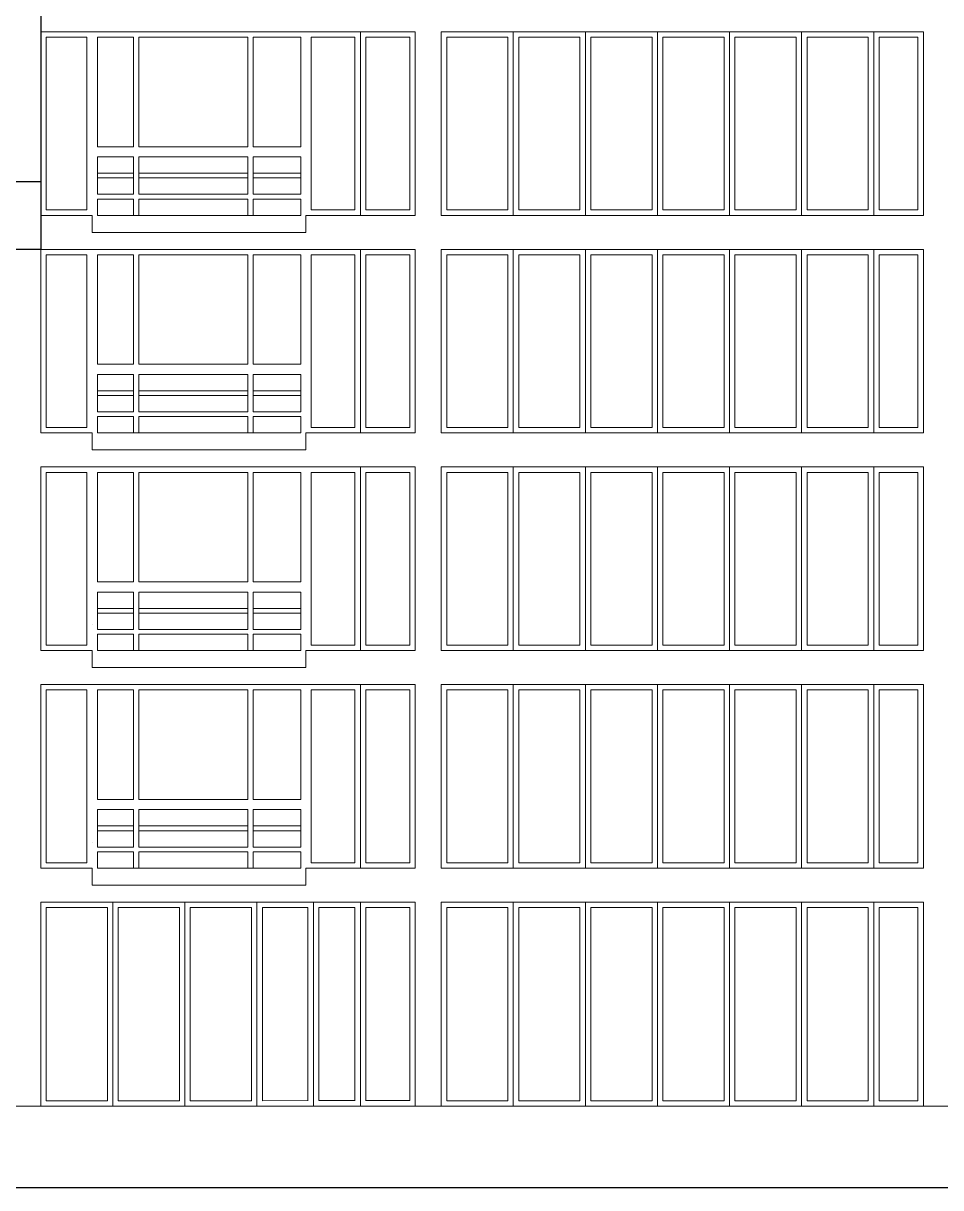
# Model space of a CAD drawing. Header units: millimetres. Extents: x -689206 to 4969298, y -1019800 to 703299.
# Drawn here: x 738165 to 751656, y -742291 to -725166 of the extents above; entities that cross this region are included whole.
import ezdxf

# ---------------------------------------------------------------- set-up
doc = ezdxf.new("R2010")
doc.units = ezdxf.units.MM
doc.layers.add('РАЗМЕРЫ', color=7, linetype='Continuous', lineweight=9)

msp = doc.modelspace()

# ---------------------------------------------------------------- linework, layer by layer
at = {"layer": 'РАЗМЕРЫ', "lineweight": 30, "ltscale": 35}
for p, q in [((738420.7, -720891.3), (738420.7, -728491.3)), ((729698.7, -727491.3), (738420.7, -727491.3)), ((738420.7, -728491.3), (729190.8, -728491.3)), ((767512.8, -742291.3), (729190.8, -742291.3))]:
    msp.add_line(p, q, dxfattribs=at)
at = {"layer": 'РАЗМЕРЫ', "lineweight": 5, "ltscale": 35}
for p, q in [((738420.7, -727991.3), (738420.7, -725291.3)), ((738420.7, -725291.3), (743927.7, -725291.3)), ((738500.7, -727911.3), (738500.7, -725371.3)), ((738500.7, -725371.3), (739097.4, -725371.3)), ((739097.4, -725371.3), (739097.4, -727911.3)), ((739257.4, -726981), (739257.4, -725371.3)), ((739786.1, -725371.3), (739257.4, -725371.3)), ((739786.1, -726981), (739786.1, -725371.3)), ((739866.1, -725371.3), (739866.1, -726981)), ((741466.1, -725371.3), (739866.1, -725371.3)), ((741466.1, -726981), (741466.1, -725371.3)), ((741546.1, -725371.3), (741546.1, -726981)), ((742247.4, -725371.3), (741546.1, -725371.3)), ((742247.4, -726981), (742247.4, -725371.3)), ((742397.4, -727911.3), (742397.4, -725371.3)), ((742397.4, -725371.3), (743042.6, -725371.3)), ((743042.6, -727911.3), (743042.6, -725371.3)), ((743122.6, -727991.3), (743122.6, -725291.3)), ((743202.6, -725371.3), (743847.7, -725371.3)), ((743202.6, -725371.3), (743202.6, -727911.3)), ((743847.7, -725371.3), (743847.7, -727911.3)), ((743927.7, -725291.3), (743927.7, -727991.3)), ((744310.7, -725291.3), (744310.7, -727991.3)), ((744310.7, -725291.3), (751400.7, -725291.3)), ((744390.7, -725371.3), (744390.7, -727911.3)), ((744390.7, -725371.3), (745290.7, -725371.3)), ((745290.7, -725371.3), (745290.7, -727911.3)), ((745290.7, -727911.3), (745290.7, -725371.3)), ((745290.7, -727911.3), (745290.7, -725371.3)), ((745370.7, -727911.3), (745370.7, -725291.3)), ((745370.7, -725291.3), (745370.7, -727991.3)), ((745370.7, -727991.3), (745370.7, -725291.3)), ((745450.7, -727911.3), (745450.7, -725371.3)), ((745450.7, -725371.3), (746350.7, -725371.3)), ((746350.7, -725371.3), (746350.7, -727911.3)), ((746350.7, -725371.3), (746350.7, -727911.3)), ((746350.7, -727911.3), (746350.7, -725371.3)), ((746350.7, -727911.3), (746350.7, -725371.3)), ((746430.7, -727911.3), (746430.7, -725291.3)), ((746430.7, -725291.3), (746430.7, -727991.3)), ((746430.7, -727991.3), (746430.7, -725291.3)), ((746510.7, -727911.3), (746510.7, -725371.3)), ((746510.7, -725371.3), (747410.7, -725371.3)), ((747410.7, -725371.3), (747410.7, -727911.3)), ((747410.7, -725371.3), (747410.7, -727911.3)), ((747410.7, -725371.3), (747410.7, -727911.3)), ((747410.7, -727911.3), (747410.7, -725371.3)), ((747410.7, -727911.3), (747410.7, -725371.3)), ((747490.7, -727911.3), (747490.7, -725291.3)), ((747490.7, -725291.3), (747490.7, -727991.3)), ((747490.7, -727991.3), (747490.7, -725291.3)), ((747570.7, -727911.3), (747570.7, -725371.3)), ((747570.7, -725371.3), (748470.7, -725371.3)), ((748470.7, -725371.3), (748470.7, -727911.3)), ((748470.7, -725371.3), (748470.7, -727911.3)), ((748470.7, -725371.3), (748470.7, -727911.3)), ((748470.7, -725371.3), (748470.7, -727911.3)), ((748470.7, -727911.3), (748470.7, -725371.3)), ((748470.7, -727911.3), (748470.7, -725371.3)), ((748550.7, -727911.3), (748550.7, -725291.3)), ((748550.7, -725291.3), (748550.7, -727991.3)), ((748550.7, -727991.3), (748550.7, -725291.3)), ((748630.7, -727911.3), (748630.7, -725371.3)), ((748630.7, -725371.3), (749530.7, -725371.3)), ((749530.7, -725371.3), (749530.7, -727911.3)), ((749530.7, -725371.3), (749530.7, -727911.3)), ((749530.7, -725371.3), (749530.7, -727911.3)), ((749530.7, -725371.3), (749530.7, -727911.3)), ((749530.7, -725371.3), (749530.7, -727911.3)), ((749530.7, -727911.3), (749530.7, -725371.3)), ((749530.7, -727911.3), (749530.7, -725371.3)), ((749610.7, -727911.3), (749610.7, -725291.3)), ((749610.7, -725291.3), (749610.7, -727991.3)), ((749610.7, -727991.3), (749610.7, -725291.3)), ((749690.7, -727911.3), (749690.7, -725371.3)), ((749690.7, -725371.3), (750590.7, -725371.3)), ((750590.7, -725371.3), (750590.7, -727911.3)), ((750590.7, -725371.3), (750590.7, -727911.3)), ((750590.7, -725371.3), (750590.7, -727911.3)), ((750590.7, -725371.3), (750590.7, -727911.3)), ((750590.7, -725371.3), (750590.7, -727911.3)), ((750590.7, -725371.3), (750590.7, -727911.3)), ((750590.7, -727911.3), (750590.7, -725371.3)), ((750590.7, -727911.3), (750590.7, -725371.3)), ((750670.7, -727911.3), (750670.7, -725291.3)), ((750670.7, -725291.3), (750670.7, -727991.3)), ((750670.7, -727991.3), (750670.7, -725291.3)), ((750750.7, -727911.3), (750750.7, -725371.3)), ((750750.7, -725371.3), (751320.7, -725371.3)), ((751320.7, -727911.3), (751320.7, -725371.3)), ((751400.7, -725291.3), (751400.7, -727991.3)), ((739786.1, -726981), (739257.4, -726981)), ((741466.1, -726981), (739866.1, -726981)), ((742247.4, -726981), (741546.1, -726981)), ((739257.4, -727681), (739257.4, -727131)), ((739257.4, -727371), (739257.4, -727131)), ((739257.4, -727131), (739786.1, -727131)), ((739786.1, -727681), (739786.1, -727131)), ((739866.1, -727131), (739866.1, -727681)), ((739866.1, -727131), (741466.1, -727131)), ((741466.1, -727681), (741466.1, -727131)), ((741546.1, -727131), (741546.1, -727681)), ((741546.1, -727131), (742247.4, -727131)), ((742247.4, -727681), (742247.4, -727131)), ((739786.1, -727371), (739257.4, -727371)), ((739257.4, -727681), (739257.4, -727441)), ((739257.4, -727441), (739786.1, -727441)), ((741466.1, -727371), (739866.1, -727371)), ((739866.1, -727441), (741466.1, -727441)), ((742247.4, -727371), (741546.1, -727371)), ((741546.1, -727441), (742247.4, -727441)), ((742247.4, -727441), (742247.4, -727371)), ((739257.4, -727681), (739786.1, -727681)), ((739786.1, -727751), (739257.4, -727751)), ((739257.4, -727991.3), (739257.4, -727751)), ((739786.1, -727991.3), (739786.1, -727751)), ((739866.1, -727681), (741466.1, -727681)), ((739866.1, -727751), (739866.1, -727991.3)), ((741466.1, -727751), (739866.1, -727751)), ((741466.1, -727991.3), (741466.1, -727751)), ((741546.1, -727681), (742247.4, -727681)), ((741546.1, -727751), (741546.1, -727991.3)), ((742247.4, -727751), (741546.1, -727751)), ((742247.4, -727991.3), (742247.4, -727751)), ((739097.4, -727911.3), (738500.7, -727911.3)), ((743042.6, -727911.3), (742397.4, -727911.3)), ((743122.6, -727911.3), (743122.6, -727831.3)), ((743122.6, -727831.3), (743122.6, -727911.3)), ((743847.7, -727911.3), (743202.6, -727911.3)), ((744390.7, -727911.3), (745290.7, -727911.3)), ((744390.7, -727911.3), (745290.7, -727911.3)), ((745450.7, -727911.3), (746350.7, -727911.3)), ((745450.7, -727911.3), (745660.7, -727911.3)), ((746510.7, -727911.3), (747410.7, -727911.3)), ((746930.7, -727911.3), (747410.7, -727911.3)), ((747570.7, -727911.3), (748470.7, -727911.3)), ((747570.7, -727911.3), (748200.7, -727911.3)), ((748630.7, -727911.3), (749530.7, -727911.3)), ((749690.7, -727911.3), (750590.7, -727911.3)), ((750750.7, -727911.3), (751320.7, -727911.3)), ((739177.4, -727991.3), (738420.7, -727991.3)), ((739177.4, -727991.3), (739177.4, -728241.3)), ((739177.4, -727991.3), (739177.4, -728241.3)), ((742247.4, -727991.3), (739257.4, -727991.3)), ((739786.1, -727991.3), (739257.4, -727991.3)), ((741466.1, -727991.3), (739866.1, -727991.3)), ((742247.4, -727991.3), (741546.1, -727991.3)), ((743927.7, -727991.3), (742317.4, -727991.3)), ((742317.4, -727991.3), (742317.4, -728241.3)), ((751400.7, -727991.3), (744310.7, -727991.3)), ((742317.4, -728241.3), (739177.4, -728241.3)), ((743927.7, -728491.3), (738420.7, -728491.3)), ((738420.7, -728491.3), (738420.7, -731191.3)), ((743122.6, -731191.3), (743122.6, -728491.3)), ((743927.7, -728491.3), (743927.7, -731191.3)), ((744310.7, -728491.3), (744310.7, -731191.3)), ((751400.7, -728491.3), (744310.7, -728491.3)), ((745370.7, -731111.3), (745370.7, -728491.3)), ((745370.7, -728491.3), (745370.7, -731191.3)), ((745370.7, -731191.3), (745370.7, -728491.3)), ((746430.7, -731111.3), (746430.7, -728491.3)), ((746430.7, -728491.3), (746430.7, -731191.3)), ((746430.7, -731191.3), (746430.7, -728491.3)), ((747490.7, -731111.3), (747490.7, -728491.3)), ((747490.7, -728491.3), (747490.7, -731191.3)), ((747490.7, -731191.3), (747490.7, -728491.3)), ((748550.7, -731111.3), (748550.7, -728491.3)), ((748550.7, -728491.3), (748550.7, -731191.3)), ((748550.7, -731191.3), (748550.7, -728491.3)), ((749610.7, -731111.3), (749610.7, -728491.3)), ((749610.7, -728491.3), (749610.7, -731191.3)), ((749610.7, -731191.3), (749610.7, -728491.3)), ((750670.7, -731111.3), (750670.7, -728491.3)), ((750670.7, -728491.3), (750670.7, -731191.3)), ((750670.7, -731191.3), (750670.7, -728491.3)), ((751400.7, -728491.3), (751400.7, -731191.3)), ((738500.7, -731111.3), (738500.7, -728571.3)), ((738500.7, -728571.3), (739097.4, -728571.3)), ((739097.4, -728571.3), (739097.4, -731111.3)), ((739257.4, -730181), (739257.4, -728571.3)), ((739786.1, -728571.3), (739257.4, -728571.3)), ((739786.1, -730181), (739786.1, -728571.3)), ((739866.1, -728571.3), (739866.1, -730181)), ((741466.1, -728571.3), (739866.1, -728571.3)), ((741466.1, -730181), (741466.1, -728571.3)), ((741546.1, -728571.3), (741546.1, -730181)), ((742247.4, -728571.3), (741546.1, -728571.3)), ((742247.4, -730181), (742247.4, -728571.3)), ((742397.4, -731111.3), (742397.4, -728571.3)), ((742397.4, -728571.3), (743042.6, -728571.3)), ((743042.6, -731111.3), (743042.6, -728571.3)), ((743202.6, -728571.3), (743847.7, -728571.3)), ((743202.6, -728571.3), (743202.6, -731111.3)), ((743847.7, -728571.3), (743847.7, -731111.3)), ((744390.7, -728571.3), (744390.7, -731111.3)), ((744390.7, -728571.3), (745290.7, -728571.3)), ((745290.7, -728571.3), (745290.7, -731111.3)), ((745290.7, -731111.3), (745290.7, -728571.3)), ((745290.7, -731111.3), (745290.7, -728571.3)), ((745450.7, -731111.3), (745450.7, -728571.3)), ((745450.7, -728571.3), (746350.7, -728571.3)), ((746350.7, -728571.3), (746350.7, -731111.3)), ((746350.7, -728571.3), (746350.7, -731111.3)), ((746350.7, -731111.3), (746350.7, -728571.3)), ((746350.7, -731111.3), (746350.7, -728571.3)), ((746510.7, -731111.3), (746510.7, -728571.3)), ((746510.7, -728571.3), (747410.7, -728571.3)), ((747410.7, -728571.3), (747410.7, -731111.3)), ((747410.7, -728571.3), (747410.7, -731111.3)), ((747410.7, -728571.3), (747410.7, -731111.3)), ((747410.7, -731111.3), (747410.7, -728571.3)), ((747410.7, -731111.3), (747410.7, -728571.3)), ((747570.7, -731111.3), (747570.7, -728571.3)), ((747570.7, -728571.3), (748470.7, -728571.3)), ((748470.7, -728571.3), (748470.7, -731111.3)), ((748470.7, -728571.3), (748470.7, -731111.3)), ((748470.7, -728571.3), (748470.7, -731111.3)), ((748470.7, -728571.3), (748470.7, -731111.3)), ((748470.7, -731111.3), (748470.7, -728571.3)), ((748470.7, -731111.3), (748470.7, -728571.3)), ((748630.7, -731111.3), (748630.7, -728571.3)), ((748630.7, -728571.3), (749530.7, -728571.3)), ((749530.7, -728571.3), (749530.7, -731111.3)), ((749530.7, -728571.3), (749530.7, -731111.3)), ((749530.7, -728571.3), (749530.7, -731111.3)), ((749530.7, -728571.3), (749530.7, -731111.3)), ((749530.7, -728571.3), (749530.7, -731111.3)), ((749530.7, -731111.3), (749530.7, -728571.3)), ((749530.7, -731111.3), (749530.7, -728571.3)), ((749690.7, -731111.3), (749690.7, -728571.3)), ((749690.7, -728571.3), (750590.7, -728571.3)), ((750590.7, -728571.3), (750590.7, -731111.3)), ((750590.7, -728571.3), (750590.7, -731111.3)), ((750590.7, -728571.3), (750590.7, -731111.3)), ((750590.7, -728571.3), (750590.7, -731111.3)), ((750590.7, -728571.3), (750590.7, -731111.3)), ((750590.7, -728571.3), (750590.7, -731111.3)), ((750590.7, -731111.3), (750590.7, -728571.3)), ((750590.7, -731111.3), (750590.7, -728571.3)), ((750750.7, -731111.3), (750750.7, -728571.3)), ((750750.7, -728571.3), (751320.7, -728571.3)), ((751320.7, -731111.3), (751320.7, -728571.3)), ((739786.1, -730181), (739257.4, -730181)), ((741466.1, -730181), (739866.1, -730181)), ((742247.4, -730181), (741546.1, -730181)), ((739257.4, -730881), (739257.4, -730331)), ((739257.4, -730571), (739257.4, -730331)), ((739257.4, -730331), (739786.1, -730331)), ((739786.1, -730881), (739786.1, -730331)), ((739866.1, -730331), (739866.1, -730881)), ((739866.1, -730331), (741466.1, -730331)), ((741466.1, -730881), (741466.1, -730331)), ((741546.1, -730331), (741546.1, -730881)), ((741546.1, -730331), (742247.4, -730331)), ((742247.4, -730881), (742247.4, -730331)), ((739786.1, -730571), (739257.4, -730571)), ((739257.4, -730881), (739257.4, -730641)), ((739257.4, -730641), (739786.1, -730641)), ((741466.1, -730571), (739866.1, -730571)), ((739866.1, -730641), (741466.1, -730641)), ((742247.4, -730571), (741546.1, -730571)), ((741546.1, -730641), (742247.4, -730641)), ((742247.4, -730641), (742247.4, -730571)), ((739257.4, -730881), (739786.1, -730881)), ((739866.1, -730881), (741466.1, -730881)), ((741546.1, -730881), (742247.4, -730881)), ((739786.1, -730951), (739257.4, -730951)), ((739257.4, -731191.3), (739257.4, -730951)), ((739786.1, -731191.3), (739786.1, -730951)), ((739866.1, -730951), (739866.1, -731191.3)), ((741466.1, -730951), (739866.1, -730951)), ((741466.1, -731191.3), (741466.1, -730951)), ((741546.1, -730951), (741546.1, -731191.3)), ((742247.4, -730951), (741546.1, -730951)), ((742247.4, -731191.3), (742247.4, -730951)), ((743122.6, -731111.3), (743122.6, -731031.3)), ((743122.6, -731031.3), (743122.6, -731111.3)), ((738420.7, -731191.3), (739177.4, -731191.3)), ((739097.4, -731111.3), (738500.7, -731111.3)), ((739177.4, -731191.3), (739177.4, -731441.3)), ((739177.4, -731191.3), (739177.4, -731441.3)), ((739257.4, -731191.3), (742247.4, -731191.3)), ((739257.4, -731191.3), (739786.1, -731191.3)), ((739866.1, -731191.3), (741466.1, -731191.3)), ((741546.1, -731191.3), (742247.4, -731191.3)), ((742317.4, -731191.3), (743927.7, -731191.3)), ((742317.4, -731191.3), (742317.4, -731441.3)), ((743042.6, -731111.3), (742397.4, -731111.3)), ((743847.7, -731111.3), (743202.6, -731111.3)), ((744310.7, -731191.3), (751400.7, -731191.3)), ((744390.7, -731111.3), (745290.7, -731111.3)), ((744390.7, -731111.3), (745290.7, -731111.3)), ((745450.7, -731111.3), (746350.7, -731111.3)), ((745450.7, -731111.3), (745660.7, -731111.3)), ((746510.7, -731111.3), (747410.7, -731111.3)), ((746930.7, -731111.3), (747410.7, -731111.3)), ((747570.7, -731111.3), (748470.7, -731111.3)), ((747570.7, -731111.3), (748200.7, -731111.3)), ((748630.7, -731111.3), (749530.7, -731111.3)), ((749690.7, -731111.3), (750590.7, -731111.3)), ((750750.7, -731111.3), (751320.7, -731111.3)), ((742317.4, -731441.3), (739177.4, -731441.3)), ((743927.7, -731691.3), (738420.7, -731691.3)), ((738420.7, -731691.3), (738420.7, -734391.3)), ((743122.6, -734391.3), (743122.6, -731691.3)), ((743927.7, -731691.3), (743927.7, -734391.3)), ((744310.7, -731691.3), (744310.7, -734391.3)), ((751400.7, -731691.3), (744310.7, -731691.3)), ((745370.7, -734311.3), (745370.7, -731691.3)), ((745370.7, -731691.3), (745370.7, -734391.3)), ((745370.7, -734391.3), (745370.7, -731691.3)), ((746430.7, -734311.3), (746430.7, -731691.3)), ((746430.7, -731691.3), (746430.7, -734391.3)), ((746430.7, -734391.3), (746430.7, -731691.3)), ((747490.7, -734311.3), (747490.7, -731691.3)), ((747490.7, -731691.3), (747490.7, -734391.3)), ((747490.7, -734391.3), (747490.7, -731691.3)), ((748550.7, -734311.3), (748550.7, -731691.3)), ((748550.7, -731691.3), (748550.7, -734391.3)), ((748550.7, -734391.3), (748550.7, -731691.3)), ((749610.7, -734311.3), (749610.7, -731691.3)), ((749610.7, -731691.3), (749610.7, -734391.3)), ((749610.7, -734391.3), (749610.7, -731691.3)), ((750670.7, -734311.3), (750670.7, -731691.3)), ((750670.7, -731691.3), (750670.7, -734391.3)), ((750670.7, -734391.3), (750670.7, -731691.3)), ((751400.7, -731691.3), (751400.7, -734391.3)), ((738500.7, -734311.3), (738500.7, -731771.3)), ((738500.7, -731771.3), (739097.4, -731771.3)), ((739097.4, -731771.3), (739097.4, -734311.3)), ((739257.4, -733381), (739257.4, -731771.3)), ((739786.1, -731771.3), (739257.4, -731771.3)), ((739786.1, -733381), (739786.1, -731771.3)), ((739866.1, -731771.3), (739866.1, -733381)), ((741466.1, -731771.3), (739866.1, -731771.3)), ((741466.1, -733381), (741466.1, -731771.3)), ((741546.1, -731771.3), (741546.1, -733381)), ((742247.4, -731771.3), (741546.1, -731771.3)), ((742247.4, -733381), (742247.4, -731771.3)), ((742397.4, -734311.3), (742397.4, -731771.3)), ((742397.4, -731771.3), (743042.6, -731771.3)), ((743042.6, -734311.3), (743042.6, -731771.3)), ((743202.6, -731771.3), (743847.7, -731771.3)), ((743202.6, -731771.3), (743202.6, -734311.3)), ((743847.7, -731771.3), (743847.7, -734311.3)), ((744390.7, -731771.3), (744390.7, -734311.3)), ((744390.7, -731771.3), (745290.7, -731771.3)), ((745290.7, -731771.3), (745290.7, -734311.3)), ((745290.7, -734311.3), (745290.7, -731771.3)), ((745290.7, -734311.3), (745290.7, -731771.3)), ((745450.7, -734311.3), (745450.7, -731771.3)), ((745450.7, -731771.3), (746350.7, -731771.3)), ((746350.7, -731771.3), (746350.7, -734311.3)), ((746350.7, -731771.3), (746350.7, -734311.3)), ((746350.7, -734311.3), (746350.7, -731771.3)), ((746350.7, -734311.3), (746350.7, -731771.3)), ((746510.7, -734311.3), (746510.7, -731771.3)), ((746510.7, -731771.3), (747410.7, -731771.3)), ((747410.7, -731771.3), (747410.7, -734311.3)), ((747410.7, -731771.3), (747410.7, -734311.3)), ((747410.7, -731771.3), (747410.7, -734311.3)), ((747410.7, -734311.3), (747410.7, -731771.3)), ((747410.7, -734311.3), (747410.7, -731771.3)), ((747570.7, -734311.3), (747570.7, -731771.3)), ((747570.7, -731771.3), (748470.7, -731771.3)), ((748470.7, -731771.3), (748470.7, -734311.3)), ((748470.7, -731771.3), (748470.7, -734311.3)), ((748470.7, -731771.3), (748470.7, -734311.3)), ((748470.7, -731771.3), (748470.7, -734311.3)), ((748470.7, -734311.3), (748470.7, -731771.3)), ((748470.7, -734311.3), (748470.7, -731771.3)), ((748630.7, -734311.3), (748630.7, -731771.3)), ((748630.7, -731771.3), (749530.7, -731771.3)), ((749530.7, -731771.3), (749530.7, -734311.3)), ((749530.7, -731771.3), (749530.7, -734311.3)), ((749530.7, -731771.3), (749530.7, -734311.3)), ((749530.7, -731771.3), (749530.7, -734311.3)), ((749530.7, -731771.3), (749530.7, -734311.3)), ((749530.7, -734311.3), (749530.7, -731771.3)), ((749530.7, -734311.3), (749530.7, -731771.3)), ((749690.7, -734311.3), (749690.7, -731771.3)), ((749690.7, -731771.3), (750590.7, -731771.3)), ((750590.7, -731771.3), (750590.7, -734311.3)), ((750590.7, -731771.3), (750590.7, -734311.3)), ((750590.7, -731771.3), (750590.7, -734311.3)), ((750590.7, -731771.3), (750590.7, -734311.3)), ((750590.7, -731771.3), (750590.7, -734311.3)), ((750590.7, -731771.3), (750590.7, -734311.3)), ((750590.7, -734311.3), (750590.7, -731771.3)), ((750590.7, -734311.3), (750590.7, -731771.3)), ((750750.7, -734311.3), (750750.7, -731771.3)), ((750750.7, -731771.3), (751320.7, -731771.3)), ((751320.7, -734311.3), (751320.7, -731771.3)), ((739786.1, -733381), (739257.4, -733381)), ((741466.1, -733381), (739866.1, -733381)), ((742247.4, -733381), (741546.1, -733381)), ((739257.4, -734081), (739257.4, -733531)), ((739257.4, -733771), (739257.4, -733531)), ((739257.4, -733531), (739786.1, -733531)), ((739786.1, -734081), (739786.1, -733531)), ((739866.1, -733531), (739866.1, -734081)), ((739866.1, -733531), (741466.1, -733531)), ((741466.1, -734081), (741466.1, -733531)), ((741546.1, -733531), (741546.1, -734081)), ((741546.1, -733531), (742247.4, -733531)), ((742247.4, -734081), (742247.4, -733531)), ((739786.1, -733771), (739257.4, -733771)), ((741466.1, -733771), (739866.1, -733771)), ((742247.4, -733771), (741546.1, -733771)), ((742247.4, -733841), (742247.4, -733771)), ((739257.4, -734081), (739257.4, -733841)), ((739257.4, -733841), (739786.1, -733841)), ((739866.1, -733841), (741466.1, -733841)), ((741546.1, -733841), (742247.4, -733841)), ((739177.4, -734011), (739177.4, -734011)), ((739257.4, -734081), (739786.1, -734081)), ((739866.1, -734081), (741466.1, -734081)), ((741546.1, -734081), (742247.4, -734081)), ((739097.4, -734311.3), (738500.7, -734311.3)), ((739786.1, -734151), (739257.4, -734151)), ((739257.4, -734391.3), (739257.4, -734151)), ((739786.1, -734391.3), (739786.1, -734151)), ((739866.1, -734151), (739866.1, -734391.3)), ((741466.1, -734151), (739866.1, -734151)), ((741466.1, -734391.3), (741466.1, -734151)), ((741546.1, -734151), (741546.1, -734391.3)), ((742247.4, -734151), (741546.1, -734151)), ((742247.4, -734391.3), (742247.4, -734151)), ((743042.6, -734311.3), (742397.4, -734311.3)), ((743122.6, -734311.3), (743122.6, -734231.3)), ((743122.6, -734231.3), (743122.6, -734311.3)), ((743847.7, -734311.3), (743202.6, -734311.3)), ((744390.7, -734311.3), (745290.7, -734311.3)), ((744390.7, -734311.3), (745290.7, -734311.3)), ((745450.7, -734311.3), (746350.7, -734311.3)), ((745450.7, -734311.3), (745660.7, -734311.3)), ((746510.7, -734311.3), (747410.7, -734311.3)), ((746930.7, -734311.3), (747410.7, -734311.3)), ((747570.7, -734311.3), (748470.7, -734311.3)), ((747570.7, -734311.3), (748200.7, -734311.3)), ((748630.7, -734311.3), (749530.7, -734311.3)), ((749690.7, -734311.3), (750590.7, -734311.3)), ((750750.7, -734311.3), (751320.7, -734311.3)), ((738420.7, -734391.3), (739177.4, -734391.3)), ((739177.4, -734391.3), (739177.4, -734641.3)), ((739177.4, -734391.3), (739177.4, -734641.3)), ((739177.4, -734391.3), (739177.4, -734441.3)), ((739177.4, -734641.3), (739177.4, -734441.3)), ((739257.4, -734391.3), (742247.4, -734391.3)), ((739257.4, -734391.3), (739786.1, -734391.3)), ((739866.1, -734391.3), (741466.1, -734391.3)), ((741546.1, -734391.3), (742247.4, -734391.3)), ((742317.4, -734391.3), (743927.7, -734391.3)), ((742317.4, -734391.3), (742317.4, -734641.3)), ((742317.4, -734441.3), (742317.4, -734641.3)), ((744310.7, -734391.3), (751400.7, -734391.3)), ((742317.4, -734641.3), (739177.4, -734641.3)), ((743927.7, -734891.3), (738420.7, -734891.3)), ((738420.7, -734891.3), (738420.7, -737591.3)), ((738500.7, -737511.3), (738500.7, -734971.3)), ((738500.7, -734971.3), (739097.4, -734971.3)), ((739097.4, -734971.3), (739097.4, -737511.3)), ((739257.4, -736581), (739257.4, -734971.3)), ((739786.1, -734971.3), (739257.4, -734971.3)), ((739786.1, -736581), (739786.1, -734971.3)), ((739866.1, -734971.3), (739866.1, -736581)), ((741466.1, -734971.3), (739866.1, -734971.3)), ((741466.1, -736581), (741466.1, -734971.3)), ((741546.1, -734971.3), (741546.1, -736581)), ((742247.4, -734971.3), (741546.1, -734971.3)), ((742247.4, -736581), (742247.4, -734971.3)), ((742397.4, -737511.3), (742397.4, -734971.3)), ((742397.4, -734971.3), (743042.6, -734971.3)), ((743042.6, -737511.3), (743042.6, -734971.3)), ((743122.6, -737591.3), (743122.6, -734891.3)), ((743202.6, -734971.3), (743847.7, -734971.3)), ((743202.6, -734971.3), (743202.6, -737511.3)), ((743847.7, -734971.3), (743847.7, -737511.3)), ((743927.7, -734891.3), (743927.7, -737591.3)), ((744310.7, -734891.3), (744310.7, -737591.3)), ((751400.7, -734891.3), (744310.7, -734891.3)), ((744310.7, -734891.3), (744310.7, -734971.3)), ((744390.7, -734971.3), (744390.7, -737511.3)), ((744390.7, -734971.3), (745290.7, -734971.3)), ((745290.7, -734971.3), (745290.7, -737511.3)), ((745290.7, -737511.3), (745290.7, -734971.3)), ((745290.7, -737511.3), (745290.7, -734971.3)), ((745370.7, -737511.3), (745370.7, -734891.3)), ((745370.7, -734891.3), (745370.7, -737591.3)), ((745370.7, -737591.3), (745370.7, -734891.3)), ((745450.7, -737511.3), (745450.7, -734971.3)), ((745450.7, -734971.3), (746350.7, -734971.3)), ((746350.7, -734971.3), (746350.7, -737511.3)), ((746350.7, -734971.3), (746350.7, -737511.3)), ((746350.7, -737511.3), (746350.7, -734971.3)), ((746350.7, -737511.3), (746350.7, -734971.3)), ((746430.7, -737511.3), (746430.7, -734891.3)), ((746430.7, -734891.3), (746430.7, -737591.3)), ((746430.7, -737591.3), (746430.7, -734891.3)), ((746510.7, -737511.3), (746510.7, -734971.3)), ((746510.7, -734971.3), (747410.7, -734971.3)), ((747410.7, -734971.3), (747410.7, -737511.3)), ((747410.7, -734971.3), (747410.7, -737511.3)), ((747410.7, -734971.3), (747410.7, -737511.3)), ((747410.7, -737511.3), (747410.7, -734971.3)), ((747410.7, -737511.3), (747410.7, -734971.3)), ((747490.7, -737511.3), (747490.7, -734891.3)), ((747490.7, -734891.3), (747490.7, -737591.3)), ((747490.7, -737591.3), (747490.7, -734891.3)), ((747570.7, -737511.3), (747570.7, -734971.3)), ((747570.7, -734971.3), (748470.7, -734971.3)), ((748470.7, -734971.3), (748470.7, -737511.3)), ((748470.7, -734971.3), (748470.7, -737511.3)), ((748470.7, -734971.3), (748470.7, -737511.3)), ((748470.7, -734971.3), (748470.7, -737511.3)), ((748470.7, -737511.3), (748470.7, -734971.3)), ((748470.7, -737511.3), (748470.7, -734971.3)), ((748550.7, -737511.3), (748550.7, -734891.3)), ((748550.7, -734891.3), (748550.7, -737591.3)), ((748550.7, -737591.3), (748550.7, -734891.3)), ((748630.7, -737511.3), (748630.7, -734971.3)), ((748630.7, -734971.3), (749530.7, -734971.3)), ((749530.7, -734971.3), (749530.7, -737511.3)), ((749530.7, -734971.3), (749530.7, -737511.3)), ((749530.7, -734971.3), (749530.7, -737511.3)), ((749530.7, -734971.3), (749530.7, -737511.3)), ((749530.7, -734971.3), (749530.7, -737511.3)), ((749530.7, -737511.3), (749530.7, -734971.3)), ((749530.7, -737511.3), (749530.7, -734971.3)), ((749610.7, -737511.3), (749610.7, -734891.3)), ((749610.7, -734891.3), (749610.7, -737591.3)), ((749610.7, -737591.3), (749610.7, -734891.3)), ((749690.7, -737511.3), (749690.7, -734971.3)), ((749690.7, -734971.3), (750590.7, -734971.3)), ((750590.7, -734971.3), (750590.7, -737511.3)), ((750590.7, -734971.3), (750590.7, -737511.3)), ((750590.7, -734971.3), (750590.7, -737511.3)), ((750590.7, -734971.3), (750590.7, -737511.3)), ((750590.7, -734971.3), (750590.7, -737511.3)), ((750590.7, -734971.3), (750590.7, -737511.3)), ((750590.7, -737511.3), (750590.7, -734971.3)), ((750590.7, -737511.3), (750590.7, -734971.3)), ((750670.7, -737511.3), (750670.7, -734891.3)), ((750670.7, -734891.3), (750670.7, -737591.3)), ((750670.7, -737591.3), (750670.7, -734891.3)), ((750750.7, -737511.3), (750750.7, -734971.3)), ((750750.7, -734971.3), (751320.7, -734971.3)), ((751320.7, -737511.3), (751320.7, -734971.3)), ((751400.7, -734891.3), (751400.7, -737591.3)), ((739786.1, -736581), (739257.4, -736581)), ((741466.1, -736581), (739866.1, -736581)), ((742247.4, -736581), (741546.1, -736581)), ((739257.4, -737281), (739257.4, -736731)), ((739257.4, -736971), (739257.4, -736731)), ((739257.4, -736731), (739786.1, -736731)), ((739786.1, -737281), (739786.1, -736731)), ((739866.1, -736731), (739866.1, -737281)), ((739866.1, -736731), (741466.1, -736731)), ((741466.1, -737281), (741466.1, -736731)), ((741546.1, -736731), (741546.1, -737281)), ((741546.1, -736731), (742247.4, -736731)), ((742247.4, -737281), (742247.4, -736731)), ((739786.1, -736971), (739257.4, -736971)), ((739257.4, -737281), (739257.4, -737041)), ((739257.4, -737041), (739786.1, -737041)), ((741466.1, -736971), (739866.1, -736971)), ((739866.1, -737041), (741466.1, -737041)), ((742247.4, -736971), (741546.1, -736971)), ((741546.1, -737041), (742247.4, -737041)), ((742247.4, -737041), (742247.4, -736971)), ((739177.4, -737211), (739177.4, -737211)), ((739257.4, -737281), (739786.1, -737281)), ((739786.1, -737351), (739257.4, -737351)), ((739257.4, -737591.3), (739257.4, -737351)), ((739786.1, -737591.3), (739786.1, -737351)), ((739866.1, -737281), (741466.1, -737281)), ((739866.1, -737351), (739866.1, -737591.3)), ((741466.1, -737351), (739866.1, -737351)), ((741466.1, -737591.3), (741466.1, -737351)), ((741546.1, -737281), (742247.4, -737281)), ((741546.1, -737351), (741546.1, -737591.3)), ((742247.4, -737351), (741546.1, -737351)), ((742247.4, -737591.3), (742247.4, -737351)), ((739097.4, -737511.3), (738500.7, -737511.3)), ((743042.6, -737511.3), (742397.4, -737511.3)), ((743122.6, -737511.3), (743122.6, -737431.3)), ((743122.6, -737431.3), (743122.6, -737511.3)), ((743847.7, -737511.3), (743202.6, -737511.3)), ((743927.7, -737591.3), (743927.7, -737511.3)), ((744390.7, -737511.3), (745290.7, -737511.3)), ((744390.7, -737511.3), (745290.7, -737511.3)), ((745450.7, -737511.3), (746350.7, -737511.3)), ((745450.7, -737511.3), (745660.7, -737511.3)), ((746510.7, -737511.3), (747410.7, -737511.3)), ((746930.7, -737511.3), (747410.7, -737511.3)), ((747570.7, -737511.3), (748470.7, -737511.3)), ((747570.7, -737511.3), (748200.7, -737511.3)), ((748630.7, -737511.3), (749530.7, -737511.3)), ((749690.7, -737511.3), (750590.7, -737511.3)), ((750750.7, -737511.3), (751320.7, -737511.3)), ((738420.7, -737591.3), (739177.4, -737591.3)), ((739177.4, -737591.3), (739177.4, -737641.3)), ((739177.4, -737841.3), (739177.4, -737641.3)), ((739257.4, -737591.3), (742247.4, -737591.3)), ((739257.4, -737591.3), (739786.1, -737591.3)), ((739866.1, -737591.3), (741466.1, -737591.3)), ((741546.1, -737591.3), (742247.4, -737591.3)), ((742317.4, -737591.3), (743927.7, -737591.3)), ((742317.4, -737591.3), (742317.4, -737841.3)), ((744310.7, -737591.3), (751400.7, -737591.3)), ((742317.4, -737841.3), (739177.4, -737841.3)), ((743927.7, -738091.3), (738420.7, -738091.3)), ((738420.7, -738091.3), (738500.7, -738091.3)), ((738500.7, -738091.3), (738420.7, -738091.3)), ((738420.7, -738091.3), (738420.7, -741091.3)), ((738500.7, -738171.3), (738500.7, -741011.3)), ((739400.7, -738171.3), (738500.7, -738171.3)), ((738500.7, -738171.3), (739400.7, -738171.3)), ((739400.7, -738171.3), (739400.7, -741011.3)), ((739400.7, -738171.3), (739400.7, -741011.3)), ((739400.7, -741011.3), (739400.7, -738171.3)), ((739400.7, -741011.3), (739400.7, -738171.3)), ((739480.7, -741091.3), (739480.7, -738091.3)), ((739480.7, -741011.3), (739480.7, -738171.3)), ((739480.7, -738171.3), (739480.7, -741091.3)), ((740460.7, -738171.3), (739560.7, -738171.3)), ((739560.7, -741011.3), (739560.7, -738171.3)), ((739560.7, -738171.3), (740460.7, -738171.3)), ((739770.7, -738171.3), (740460.7, -738171.3)), ((740460.7, -738171.3), (740460.7, -741011.3)), ((740460.7, -738171.3), (740460.7, -741011.3)), ((740460.7, -738171.3), (740460.7, -741011.3)), ((740460.7, -741011.3), (740460.7, -738171.3)), ((740460.7, -741011.3), (740460.7, -738171.3)), ((740540.7, -741091.3), (740540.7, -738091.3)), ((740540.7, -741011.3), (740540.7, -738171.3)), ((740540.7, -738171.3), (740540.7, -741091.3)), ((741520.7, -738171.3), (740620.7, -738171.3)), ((740620.7, -738171.3), (741040.7, -738171.3)), ((740620.7, -741011.3), (740620.7, -738171.3)), ((740620.7, -738171.3), (741520.7, -738171.3)), ((741520.7, -738171.3), (741520.7, -741011.3)), ((741520.7, -738171.3), (741520.7, -741011.3)), ((741520.7, -738171.3), (741520.7, -741011.3)), ((741520.7, -738171.3), (741520.7, -741011.3)), ((741520.7, -741011.3), (741520.7, -738171.3)), ((741520.7, -741011.3), (741520.7, -738171.3)), ((741600.7, -741091.3), (741600.7, -738091.3)), ((741600.7, -741011.3), (741600.7, -738171.3)), ((741600.7, -738171.3), (741600.7, -741091.3)), ((742350.7, -738171.3), (741680.7, -738171.3)), ((741680.7, -741011.3), (741680.7, -738171.3)), ((742350.7, -741011.3), (742350.7, -738171.3)), ((742430.7, -741091.3), (742430.7, -738091.3)), ((743042.6, -738171.3), (742510.7, -738171.3)), ((742510.7, -741010.9), (742510.7, -738171.3)), ((743042.6, -741011.3), (743042.6, -738171.3)), ((743122.6, -741091.3), (743122.6, -738091.3)), ((743847.7, -738171.3), (743202.6, -738171.3)), ((743202.6, -738171.3), (743202.6, -741011.3)), ((743847.7, -741010.2), (743847.7, -738171.3)), ((743927.7, -738091.3), (743927.7, -741091.3)), ((744310.7, -738091.3), (744310.7, -741091.3)), ((751400.7, -738091.3), (744310.7, -738091.3)), ((744310.7, -738091.3), (744390.7, -738091.3)), ((744390.7, -738171.3), (744390.7, -741011.3)), ((745290.7, -738171.3), (744390.7, -738171.3)), ((744390.7, -738171.3), (745290.7, -738171.3)), ((745290.7, -738171.3), (745290.7, -741011.3)), ((745290.7, -741011.3), (745290.7, -738171.3)), ((745290.7, -741011.3), (745290.7, -738171.3)), ((745370.7, -741091.3), (745370.7, -738091.3)), ((745370.7, -741011.3), (745370.7, -738171.3)), ((745370.7, -738171.3), (745370.7, -741091.3)), ((746350.7, -738171.3), (745450.7, -738171.3)), ((745450.7, -741011.3), (745450.7, -738171.3)), ((745450.7, -738171.3), (746350.7, -738171.3)), ((745660.7, -738171.3), (746350.7, -738171.3)), ((746350.7, -738171.3), (746350.7, -741011.3)), ((746350.7, -738171.3), (746350.7, -741011.3)), ((746350.7, -741011.3), (746350.7, -738171.3)), ((746350.7, -741011.3), (746350.7, -738171.3)), ((746430.7, -741091.3), (746430.7, -738091.3)), ((746430.7, -741011.3), (746430.7, -738171.3)), ((746430.7, -738171.3), (746430.7, -741091.3)), ((747410.7, -738171.3), (746510.7, -738171.3)), ((746510.7, -738171.3), (746930.7, -738171.3)), ((746510.7, -741011.3), (746510.7, -738171.3)), ((746510.7, -738171.3), (747410.7, -738171.3)), ((747410.7, -738171.3), (747410.7, -741011.3)), ((747410.7, -738171.3), (747410.7, -741011.3)), ((747410.7, -738171.3), (747410.7, -741011.3)), ((747410.7, -741011.3), (747410.7, -738171.3)), ((747410.7, -741011.3), (747410.7, -738171.3)), ((747490.7, -741091.3), (747490.7, -738091.3)), ((747490.7, -741011.3), (747490.7, -738171.3)), ((747490.7, -738171.3), (747490.7, -741091.3)), ((748470.7, -738171.3), (747570.7, -738171.3)), ((747570.7, -741011.3), (747570.7, -738171.3)), ((747570.7, -738171.3), (748470.7, -738171.3)), ((748470.7, -738171.3), (748470.7, -741011.3)), ((748470.7, -738171.3), (748470.7, -741011.3)), ((748470.7, -738171.3), (748470.7, -741011.3)), ((748470.7, -738171.3), (748470.7, -741011.3)), ((748470.7, -741011.3), (748470.7, -738171.3)), ((748470.7, -741011.3), (748470.7, -738171.3)), ((748550.7, -741091.3), (748550.7, -738091.3)), ((748550.7, -741011.3), (748550.7, -738171.3)), ((748550.7, -738171.3), (748550.7, -741091.3)), ((749530.7, -738171.3), (748630.7, -738171.3)), ((748630.7, -741011.3), (748630.7, -738171.3)), ((748630.7, -738171.3), (749530.7, -738171.3)), ((749530.7, -738171.3), (749530.7, -741011.3)), ((749530.7, -738171.3), (749530.7, -741011.3)), ((749530.7, -738171.3), (749530.7, -741011.3)), ((749530.7, -738171.3), (749530.7, -741011.3)), ((749530.7, -738171.3), (749530.7, -741011.3)), ((749530.7, -741011.3), (749530.7, -738171.3)), ((749530.7, -741011.3), (749530.7, -738171.3)), ((749610.7, -741091.3), (749610.7, -738091.3)), ((749610.7, -741011.3), (749610.7, -738171.3)), ((749610.7, -738171.3), (749610.7, -741091.3)), ((750590.7, -738171.3), (749690.7, -738171.3)), ((749690.7, -741011.3), (749690.7, -738171.3)), ((749690.7, -738171.3), (750590.7, -738171.3)), ((750590.7, -738171.3), (750590.7, -741011.3)), ((750590.7, -738171.3), (750590.7, -741011.3)), ((750590.7, -738171.3), (750590.7, -741011.3)), ((750590.7, -738171.3), (750590.7, -741011.3)), ((750590.7, -738171.3), (750590.7, -741011.3)), ((750590.7, -738171.3), (750590.7, -741011.3)), ((750590.7, -741011.3), (750590.7, -738171.3)), ((750590.7, -741011.3), (750590.7, -738171.3)), ((750670.7, -741091.3), (750670.7, -738091.3)), ((750670.7, -741011.3), (750670.7, -738171.3)), ((750670.7, -738171.3), (750670.7, -741091.3)), ((751320.7, -738171.3), (750750.7, -738171.3)), ((750750.7, -741011.3), (750750.7, -738171.3)), ((751320.7, -741011.3), (751320.7, -738171.3)), ((751400.7, -738091.3), (751400.7, -741091.3)), ((738500.7, -741011.3), (739400.7, -741011.3)), ((738500.7, -741011.3), (739400.7, -741011.3)), ((739560.7, -741011.3), (740460.7, -741011.3)), ((739560.7, -741011.3), (739770.7, -741011.3)), ((740620.7, -741011.3), (741520.7, -741011.3)), ((741680.7, -741011.3), (742350.7, -741011)), ((742510.7, -741091.3), (742430.7, -741091.3)), ((742510.7, -741010.9), (743042.6, -741010.6)), ((743202.6, -741010.6), (743847.7, -741010.2)), ((744390.7, -741011.3), (745290.7, -741011.3)), ((744390.7, -741011.3), (745290.7, -741011.3)), ((745450.7, -741011.3), (746350.7, -741011.3)), ((745450.7, -741011.3), (745660.7, -741011.3)), ((746510.7, -741011.3), (747410.7, -741011.3)), ((746930.7, -741011.3), (747410.7, -741011.3)), ((747570.7, -741011.3), (748470.7, -741011.3)), ((747570.7, -741011.3), (748200.7, -741011.3)), ((748630.7, -741011.3), (749530.7, -741011.3)), ((749690.7, -741011.3), (750590.7, -741011.3)), ((750750.7, -741011.3), (751320.7, -741011.3))]:
    msp.add_line(p, q, dxfattribs=at)
at = {"layer": 'РАЗМЕРЫ', "lineweight": 9, "ltscale": 35}
msp.add_line((756552.7, -741091.3), (729190.8, -741091.3), dxfattribs=at)

doc.saveas('drawing.dxf')
